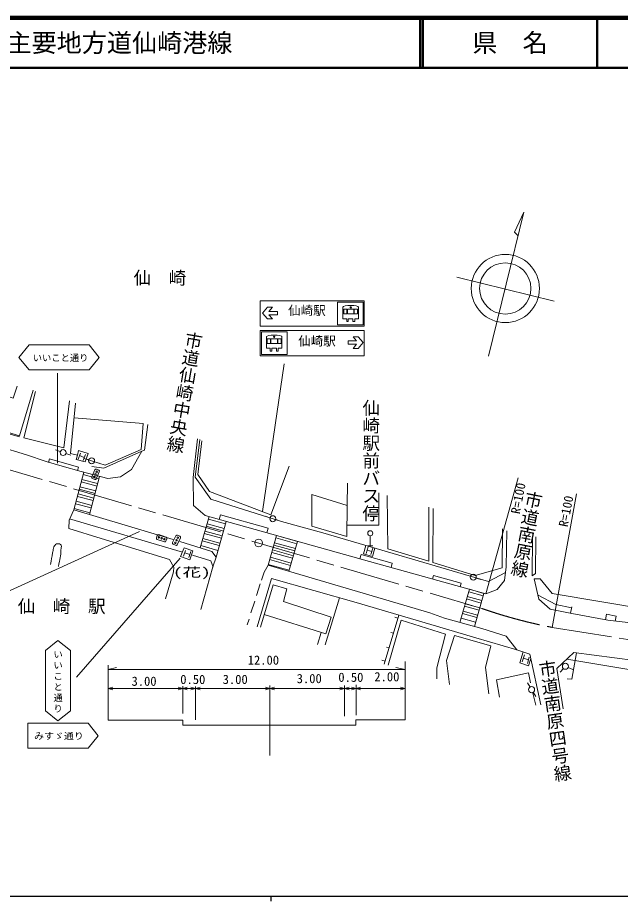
# Model space of a CAD drawing. Units: millimetres, scale not verified. Extents: x 40000 to 680000, y 20000 to 380000.
# Drawn here: x 217555 to 337598, y 204000 to 380000 of the extents above; entities that cross this region are included whole.
import ezdxf
from ezdxf.enums import TextEntityAlignment as Align

# ---------------------------------------------------------------- set-up
doc = ezdxf.new("R2010")
doc.units = ezdxf.units.MM
doc.header["$LTSCALE"] = 1000
doc.linetypes.add('CHAIN', pattern=[18.5, 12, -1.5, 3.5, -1.5])
for name, color, linetype, lineweight in [('M-BGD', 7, 'Continuous', 13), ('M-BMK', 2, 'CHAIN', 13), ('M-STR-STRC', 7, 'Continuous', 13), ('M-TTL', 2, 'Continuous', 140), ('M-TTL-BAND', 7, 'Continuous', 25), ('M-TTL-LINE', 7, 'Continuous', 50), ('M-TTL-TXT', 7, 'Continuous', 13)]:
    doc.layers.add(name, color=color, linetype=linetype, lineweight=lineweight)
doc.styles.add('@ＭＳ ゴシック', font='')
doc.styles.add('@ＭＳ 明朝', font='')
doc.styles.add('ＭＳ ゴシック', font='')
doc.styles.add('ＭＳ 明朝', font='')
doc.styles.get('@ＭＳ ゴシック').set_extended_font_data('@MS Gothic')
doc.styles.get('@ＭＳ 明朝').set_extended_font_data('@MS Mincho')
doc.styles.get('ＭＳ ゴシック').set_extended_font_data('MS Gothic')
doc.styles.get('ＭＳ 明朝').set_extended_font_data('MS Mincho')

msp = doc.modelspace()

# ---------------------------------------------------------------- linework, layer by layer
at = {"layer": 'M-BGD'}
for p, q in [((311309, 312556), (318353, 341255)), ((305024, 328326), (324417, 323565)), ((229076, 303188), (228076, 293171)), ((209372, 298960), (217907, 296493)), ((242847, 293876), (243506, 298953)), ((213057, 294835), (219289, 292958)), ((219289, 292958), (223205, 291576)), ((225093, 293893), (226041, 293575)), ((227179, 293194), (228127, 292877)), ((228076, 293171), (229482, 292879)), ((230084, 293281), (229629, 292094)), ((229890, 292775), (230832, 292415)), ((230587, 291776), (231066, 293026)), ((230750, 292226), (231703, 291921)), ((240195, 290000), (242280, 293650)), ((242280, 293650), (242847, 293876)), ((223205, 291576), (226402, 290649)), ((223714, 291428), (223924, 292153)), ((223924, 292153), (229658, 290491)), ((226402, 290649), (230233, 289614)), ((229476, 289818), (229658, 290491)), ((232846, 291555), (233798, 291251)), ((230740, 289478), (228720, 281949)), ((230233, 289614), (235531, 288193)), ((230610, 288995), (233746, 288154)), ((232900, 289930), (232305, 288553)), ((233223, 288157), (233818, 289534)), ((233688, 289862), (233229, 290061)), ((238017, 288564), (240195, 290000)), ((230222, 287546), (233357, 286705)), ((230351, 288029), (233487, 287188)), ((233875, 288637), (231834, 281025)), ((232436, 288225), (232895, 288026)), ((235531, 288193), (238017, 288564)), ((283224, 287283), (283177, 282856)), ((310798, 265230), (317230, 288349)), ((229574, 285132), (232710, 284291)), ((229833, 286097), (232969, 285256)), ((229963, 286580), (233098, 285739)), ((324005, 258566), (328876, 285159)), ((229185, 283683), (232321, 282842)), ((229444, 284649), (232580, 283808)), ((228720, 281949), (248521, 276069)), ((228797, 282234), (231932, 281393)), ((229056, 283200), (232191, 282359)), ((227901, 280168), (250371, 273569)), ((255671, 280626), (253924, 274376)), ((255537, 280145), (258933, 279196)), ((257722, 280053), (257973, 280952)), ((257973, 280952), (267446, 278304)), ((266851, 280685), (267806, 280387)), ((268951, 280029), (269906, 279731)), ((255133, 278700), (258529, 277751)), ((255268, 279182), (258664, 278233)), ((259068, 279677), (257078, 272558)), ((267446, 278304), (267195, 277406)), ((245367, 276875), (245204, 276403)), ((247103, 276542), (245684, 277030)), ((249085, 276816), (248426, 275468)), ((249325, 275029), (249984, 276377)), ((249869, 276711), (249420, 276931)), ((254729, 277256), (258125, 276306)), ((254864, 277737), (258260, 276788)), ((269095, 276874), (267449, 270985)), ((268960, 276393), (273175, 275215)), ((269095, 276874), (273317, 275694)), ((287791, 274813), (287791, 276813)), ((245359, 276085), (246777, 275596)), ((247095, 275751), (247258, 276224)), ((248541, 275134), (248990, 274914)), ((254056, 274848), (257452, 273899)), ((254325, 275811), (257722, 274862)), ((254460, 276293), (257856, 275343)), ((268556, 274948), (272750, 273776)), ((268691, 275430), (272892, 274256)), ((271565, 269768), (273317, 275694)), ((286895, 274852), (286409, 273199)), ((287371, 274634), (286986, 273288)), ((287291, 274813), (288291, 274813)), ((251015, 273906), (250608, 272735)), ((250841, 273406), (251851, 273055)), ((251637, 272479), (252072, 273650)), ((268153, 273504), (272325, 272337)), ((268287, 273985), (272466, 272817)), ((285975, 273055), (285742, 272221)), ((292153, 271331), (285975, 273055)), ((286409, 273199), (288225, 272666)), ((287177, 273955), (288092, 273693)), ((288277, 274339), (287913, 273069)), ((288225, 272666), (288710, 274319)), ((267480, 271096), (271616, 269940)), ((267749, 272059), (271900, 270899)), ((267883, 272541), (272041, 271378)), ((291920, 270497), (292153, 271331)), ((300181, 268192), (300381, 268907)), ((300381, 268907), (305878, 267373)), ((306773, 269048), (307727, 268750)), ((308873, 268392), (309827, 268094)), ((265131, 264943), (265877, 267218)), ((305654, 259546), (307530, 266141)), ((305878, 267373), (305679, 266658)), ((307530, 266141), (310404, 265339)), ((278784, 255074), (281642, 264455)), ((306983, 264218), (309857, 263416)), ((307120, 264699), (309994, 263897)), ((307393, 265660), (310268, 264858)), ((308524, 258729), (310404, 265339)), ((324719, 263101), (321206, 265008)), ((263994, 261440), (264777, 263757)), ((306572, 262775), (309447, 261973)), ((306709, 263256), (309583, 262454)), ((327894, 262485), (324719, 263101)), ((327685, 261410), (327928, 262662)), ((290546, 251255), (293467, 261012)), ((293286, 260408), (292652, 260598)), ((306162, 261332), (309036, 260530)), ((306299, 261813), (309173, 261011)), ((334627, 260063), (334848, 261202)), ((334848, 261202), (336797, 260824)), ((336797, 260824), (336598, 259798)), ((263266, 259092), (263637, 260186)), ((305888, 260370), (308762, 259568)), ((277250, 255136), (278028, 257571)), ((292386, 257400), (291878, 257552)), ((291505, 254459), (291028, 254602)), ((318262, 253667), (317562, 251474)), ((290729, 251866), (290094, 252056)), ((294709, 240174), (294709, 251734)), ((318514, 253076), (318066, 251675)), ((318308, 252432), (319305, 252113)), ((319457, 252655), (319104, 251396)), ((319317, 250914), (319775, 252349)), ((235589, 240068), (235589, 251050)), ((235589, 250185), (237259, 250587)), ((294709, 250185), (235589, 250185)), ((294709, 250185), (292902, 250559)), ((317562, 251474), (319317, 250914)), ((325594, 249618), (326263, 250362)), ((327206, 250553), (328137, 250187)), ((235589, 246393), (236489, 246643)), ((250425, 246393), (249525, 246643)), ((250425, 241413), (250425, 246831)), ((250425, 246393), (251325, 246643)), ((252976, 246393), (252076, 246643)), ((252976, 240140), (252976, 246770)), ((252976, 246393), (253876, 246643)), ((267797, 246393), (266897, 246643)), ((267797, 233027), (267797, 246986)), ((267797, 246393), (268697, 246643)), ((282656, 246393), (281756, 246643)), ((282656, 240891), (282656, 246989)), ((282656, 246393), (283556, 246643)), ((284959, 246393), (284059, 246643)), ((284959, 241066), (284959, 247151)), ((284959, 246393), (285859, 246643)), ((294709, 246393), (293809, 246643)), ((319076, 247512), (319610, 246666)), ((235589, 246393), (250425, 246393)), ((235589, 246393), (236489, 246143)), ((250425, 246393), (249525, 246143)), ((250425, 246393), (252976, 246393)), ((250425, 246393), (251325, 246143)), ((252976, 246393), (252076, 246143)), ((252976, 246393), (267797, 246393)), ((252976, 246393), (253876, 246143)), ((267797, 246393), (266897, 246143)), ((267797, 246393), (282656, 246393)), ((267797, 246393), (268697, 246143)), ((282656, 246393), (281756, 246143)), ((282656, 246393), (284959, 246393)), ((282656, 246393), (283556, 246143)), ((284959, 246393), (284059, 246143)), ((284959, 246393), (294709, 246393)), ((284959, 246393), (285859, 246143)), ((294709, 246393), (293809, 246143)), ((320172, 245449), (320742, 243094)), ((320250, 245651), (320784, 244806))]:
    msp.add_line(p, q, dxfattribs=at)
for points in [[(318353, 341255), (316498, 337298), (317213, 336611)], [(217435, 306600), (216653, 304183), (213447, 305295), (211331, 298730), (217895, 296738), (220629, 305799)], [(221132, 305534), (218789, 296338), (226728, 294341), (227898, 303689)], [(231205, 292081), (234951, 290882), (242176, 294010), (242576, 299175), (228788, 300303)], [(253367, 296137), (252504, 288404), (252550, 282833), (254898, 280843), (287629, 271694), (310798, 265230), (313084, 266110), (314551, 267871), (314868, 270620), (314961, 277779)], [(253812, 296014), (252911, 288497), (256020, 284069), (270094, 279672), (278311, 277371), (311371, 267669), (314735, 269462)], [(254233, 295751), (253467, 289005), (255791, 285655), (267978, 280997), (271644, 290648)], [(242280, 293650), (234697, 290275), (232319, 290635)], [(283155, 278914), (289493, 278902), (289485, 285331)], [(291152, 284835), (291265, 274216), (299432, 271722), (299450, 282496)], [(228720, 281949), (227795, 279937), (227774, 278259), (234190, 276272), (247802, 272101), (248657, 270536), (248595, 269620), (247020, 264255)], [(300335, 282218), (300272, 271515), (308668, 268892), (314067, 270433), (314160, 278187)], [(320082, 276501), (320067, 268840), (320731, 269319), (320762, 276625)], [(249839, 275668), (256223, 273649), (257078, 272558), (256443, 270646), (254022, 262137)], [(252410, 272941), (256034, 271788), (256477, 270552)], [(266131, 267989), (266625, 269564), (267449, 270985), (299671, 261462), (302554, 260428), (310009, 258307), (314877, 256816), (317009, 254067), (319580, 253247), (321776, 243115)], [(265292, 258667), (268147, 268285), (284982, 263507), (300949, 258812), (308842, 256479), (317009, 254067)], [(320443, 268205), (321395, 264214), (323635, 262206), (327958, 261357), (335125, 259967), (342554, 259117), (352934, 258005), (359560, 257372), (368240, 256985), (385385, 257433), (387625, 258437), (387732, 260399)], [(320443, 268205), (321619, 268205), (324036, 265299), (343436, 262045), (352750, 260995), (358804, 260315), (384576, 260389), (425676, 260528)], [(265918, 258591), (268450, 267064), (271199, 266210), (270530, 263749), (279972, 260629), (278932, 257287), (266679, 261137)], [(291359, 251062), (293956, 260025), (302798, 257196), (301035, 250509), (301066, 248306)], [(303557, 247214), (302958, 251941), (304587, 256973), (311785, 254919), (310765, 250579), (311414, 245343)], [(326194, 242337), (324921, 250359), (328307, 253553), (340490, 251938), (352793, 250062), (374039, 249969), (388110, 249920)], [(326988, 248308), (327953, 248238), (328863, 253480)], [(326933, 252257), (351965, 248070), (435102, 248564)], [(313554, 244632), (312909, 248119), (319331, 249479), (319691, 247543)], [(235589, 240068), (250437, 240068), (250437, 239071), (284940, 239071), (284940, 240174), (294709, 240174)]]:
    msp.add_lwpolyline(points, dxfattribs=at)
for points in [[(229476, 292855), (229702, 293775), (231570, 293226), (231021, 291503), (229194, 291977)], [(276166, 285016), (276127, 278706), (283143, 276662), (283177, 282856)], [(250000, 272670), (250722, 274419), (252470, 273838), (251843, 272021)]]:
    msp.add_lwpolyline(points, close=True, dxfattribs=at)
for centre, radius in [((314694, 326062), 6790), ((314677, 326071), 5102), ((226610, 293385), 600), ((232274, 291738), 600), ((232834, 288516), 150), ((233062, 289043), 150), ((233290, 289571), 150), ((268378, 280208), 600), ((245687, 276501), 150), ((246231, 276313), 150), ((249458, 276439), 150), ((287791, 277313), 500), ((246774, 276126), 150), ((248952, 275406), 150), ((249205, 275922), 150), ((265563, 275365), 760), ((308300, 268571), 600), ((326664, 250808), 600), ((319930, 246159), 600)]:
    msp.add_circle(centre, radius, dxfattribs=at)
for centre, start, end in [((233130, 289831), 66.63171, 156.63171), ((233589, 289633), 336.63171, 66.63171), ((232535, 288454), 156.63171, 246.63171), ((232994, 288256), 246.63171, 336.63171), ((245440, 276321), 161.00149, 251.00149), ((245603, 276794), 71.00149, 161.00149), ((247021, 276306), 341.00149, 71.00149), ((249310, 276706), 63.94253, 153.94253), ((249759, 276486), 333.94253, 63.94253), ((246858, 275833), 251.00149, 341.00149), ((248651, 275358), 153.94253, 243.94253), ((249100, 275139), 243.94253, 333.94253)]:
    msp.add_arc(centre, 250, start, end, dxfattribs=at)
msp.add_open_spline([(224068, 271064), (224287, 272192), (224341, 272476), (224521, 273381), (224597, 273763), (224610, 273984), (224717, 274359), (224765, 274528), (224774, 274635), (224871, 274781), (225032, 275021), (225173, 275214), (225462, 275225), (225771, 275237), (226070, 275207), (226194, 274923), (226332, 274607), (226192, 274385), (226179, 274040), (226127, 272707), (225977, 272232), (225675, 270662)], degree=3, knots=[0, 0, 0, 0, 1, 1, 1, 2, 2, 2, 3, 3, 3, 4, 4, 4, 5, 5, 5, 6, 6, 6, 7, 7, 7, 7], dxfattribs=at)
at = {"layer": 'M-BMK'}
for p, q in [((193184, 296590), (309984, 262338)), ((324005, 258566), (343503, 255449))]:
    msp.add_line(p, q, dxfattribs=at)
msp.add_arc((342902, 356765), 100000, 250.78075, 259.10755, dxfattribs=at)
at = {"layer": 'M-STR-STRC'}
for p, q in [((265862, 323598), (286564, 323598)), ((265862, 318565), (265862, 323598)), ((267308, 322310), (266322, 321150)), ((268297, 322310), (267308, 322310)), ((267590, 321479), (268297, 322310)), ((281251, 318817), (281251, 323346)), ((282354, 320045), (282354, 322357)), ((285445, 322357), (285445, 320045)), ((286564, 323598), (286564, 318565)), ((267308, 319990), (266322, 321150)), ((267590, 321479), (269302, 321479)), ((267590, 320821), (268297, 319990)), ((267590, 320821), (269302, 320821)), ((269302, 321479), (269302, 321150)), ((269302, 320821), (269302, 321150)), ((282495, 320996), (282495, 321947)), ((283251, 320996), (283251, 321947)), ((284613, 320996), (284613, 321947)), ((286564, 318565), (265862, 318565)), ((268297, 319990), (267308, 319990)), ((283089, 320045), (282354, 320045)), ((284343, 320045), (283413, 320045)), ((285445, 320045), (284689, 320045)), ((265862, 317679), (286564, 317679)), ((265862, 312646), (265862, 317679)), ((266094, 312898), (266094, 317426)), ((286564, 317679), (286564, 312646)), ((267105, 314157), (267105, 316469)), ((267246, 315108), (267246, 316059)), ((268003, 315108), (268003, 316059)), ((269365, 315108), (269365, 316059)), ((270197, 316469), (270197, 314157)), ((285074, 315617), (283362, 315617)), ((283362, 315617), (283362, 315288)), ((283362, 314958), (283362, 315288)), ((285074, 315617), (284367, 316448)), ((284367, 316448), (285355, 316448)), ((285355, 316448), (286342, 315288)), ((285355, 314128), (286342, 315288)), ((219812, 314826), (217812, 312326)), ((219812, 314826), (227439, 314826)), ((227439, 314826), (231812, 314826)), ((233812, 312326), (231812, 314826)), ((267840, 314157), (267105, 314157)), ((269094, 314157), (268165, 314157)), ((270197, 314157), (269440, 314157)), ((285074, 314958), (283362, 314958)), ((285074, 314958), (284367, 314128)), ((284367, 314128), (285355, 314128)), ((217812, 312326), (219812, 309826)), ((231812, 309826), (233812, 312326)), ((286564, 312646), (265862, 312646)), ((219812, 309826), (227450, 309826)), ((227450, 309826), (231812, 309826)), ((270646, 311047), (266331, 281627)), ((225511, 291291), (225511, 309178)), ((241831, 277647), (214433, 265168)), ((249904, 272343), (229304, 248665)), ((225570, 255974), (223070, 253974)), ((228070, 253974), (225570, 255974)), ((223070, 253974), (223070, 246336)), ((228070, 253974), (228070, 246347)), ((223070, 246336), (223070, 241974)), ((228070, 246347), (228070, 241974)), ((223070, 241974), (225570, 239974)), ((225570, 239974), (228070, 241974)), ((219595, 239495), (227222, 239495)), ((219595, 234495), (219595, 239495)), ((227222, 239495), (231595, 239495)), ((233595, 236995), (231595, 239495)), ((231595, 234495), (233595, 236995)), ((219595, 234495), (227232, 234495)), ((227232, 234495), (231595, 234495))]:
    msp.add_line(p, q, dxfattribs=at)
for points in [[(281251, 323346), (286375, 323346), (286375, 318817), (281251, 318817)], [(282495, 321947), (283143, 321947), (283143, 320996), (282495, 320996)], [(283251, 321947), (284527, 321947), (284527, 320996), (283251, 320996)], [(284613, 321947), (285262, 321947), (285262, 320996), (284613, 320996)], [(283413, 320045), (283413, 319464), (283089, 319464), (283089, 320045)], [(284689, 320045), (284689, 319464), (284343, 319464), (284343, 320045)], [(266094, 317426), (271218, 317426), (271218, 312898), (266094, 312898)], [(267246, 316059), (267895, 316059), (267895, 315108), (267246, 315108)], [(268003, 316059), (269278, 316059), (269278, 315108), (268003, 315108)], [(269365, 316059), (270013, 316059), (270013, 315108), (269365, 315108)], [(268165, 314157), (268165, 313576), (267840, 313576), (267840, 314157)], [(269440, 314157), (269440, 313576), (269094, 313576), (269094, 314157)]]:
    msp.add_lwpolyline(points, dxfattribs=at)
for centre in [(283889, 322290), (268641, 316403)]:
    msp.add_circle(centre, 133, dxfattribs=at)
for centre in [(283899, 322357), (268651, 316469)]:
    msp.add_ellipse(centre, major_axis=(-1546, 0), ratio=0.211698, start_param=3.1415927, end_param=6.2831853, dxfattribs=at)
at = {"layer": 'M-TTL'}
msp.add_line((680000, 380000), (40000, 380000), dxfattribs=at)
at = {"layer": 'M-TTL-BAND'}
for p, q in [((40000, 205000), (579000, 205000)), ((268000, 205000), (268000, 204000))]:
    msp.add_line(p, q, dxfattribs=at)
at = {"layer": 'M-TTL-LINE'}
for p, q in [((297750, 380000), (297750, 370000)), ((298250, 380000), (298250, 370000)), ((333000, 380000), (333000, 370000)), ((40000, 370000), (680000, 370000))]:
    msp.add_line(p, q, dxfattribs=at)

# ---------------------------------------------------------------- texts
at = {"layer": 'M-BGD', "style": 'ＭＳ 明朝'}
for s, height, p in [('仙\u3000崎', 2566, (240633, 326127)), ('仙\u3000崎\u3000駅', 2566, (217560, 260709)), ('12.00', 1833, (263380, 250580)), ('3.00', 1833, (240233, 246381)), ('0.50', 1833, (249946, 246731)), ('3.00', 1833, (258389, 246747)), ('3.00', 1833, (273136, 246908)), ('0.50', 1833, (281428, 247161)), ('2.00', 1833, (288599, 247269))]:
    msp.add_text(s, height=height, dxfattribs=at).set_placement(p, align=Align.BOTTOM_LEFT)
at = {"layer": 'M-BGD'}
for s, height, rotation, style, p in [('市道仙崎中央線', 2566, 260.236, '@ＭＳ 明朝', (250857, 317757)), ('仙崎駅前バス停', 2566, 270, '@ＭＳ 明朝', (285886, 304046)), ('R=100', 1833, 79.081, 'ＭＳ 明朝', (318107, 280930)), ('市道南原線', 2566, 258.867, '@ＭＳ 明朝', (318592, 286050)), ('R=100', 1833, 79.081, 'ＭＳ 明朝', (327630, 278355)), ('市道南原四号線', 2566, 278.13, '@ＭＳ 明朝', (320804, 251770))]:
    msp.add_text(s, height=height, rotation=rotation, dxfattribs=dict(at, style=style)).set_placement(p, align=Align.BOTTOM_LEFT)
at = {"layer": 'M-BGD', "style": 'ＭＳ 明朝', "width": 1.5}
msp.add_text('(花)', height=1833, dxfattribs=at).set_placement((248497, 268092), align=Align.BOTTOM_LEFT)
at = {"layer": 'M-STR-STRC', "style": 'ＭＳ ゴシック'}
for p in [(271422, 320211), (273433, 314148)]:
    msp.add_text('仙崎駅', height=1833, dxfattribs=at).set_placement(p, align=Align.BOTTOM_LEFT)
msp.add_text('いいこと通り', height=1320, dxfattribs=at).set_placement((220558, 312238), align=Align.MIDDLE_LEFT)
at = {"layer": 'M-STR-STRC', "style": 'ＭＳ ゴシック', "width": 1.1}
msp.add_text('みすゞ通り', height=1320, dxfattribs=at).set_placement((220819, 236933), align=Align.MIDDLE_LEFT)
at = {"layer": 'M-STR-STRC', "insert": (225482, 254136), "char_height": 1320, "attachment_point": 4, "rotation": 270, "style": '@ＭＳ ゴシック'}
msp.add_mtext('\\T1.17;いいこと通り', dxfattribs=at)
at = {"layer": 'M-TTL-TXT', "style": 'ＭＳ ゴシック'}
msp.add_text('路 線 名      主要地方道仙崎港線', height=3666, dxfattribs=at).set_placement((180380, 375000), align=Align.MIDDLE_LEFT)
msp.add_text('県\u3000名', height=3666, dxfattribs=at).set_placement((315625, 375000), align=Align.MIDDLE_CENTER)

doc.saveas('drawing.dxf')
